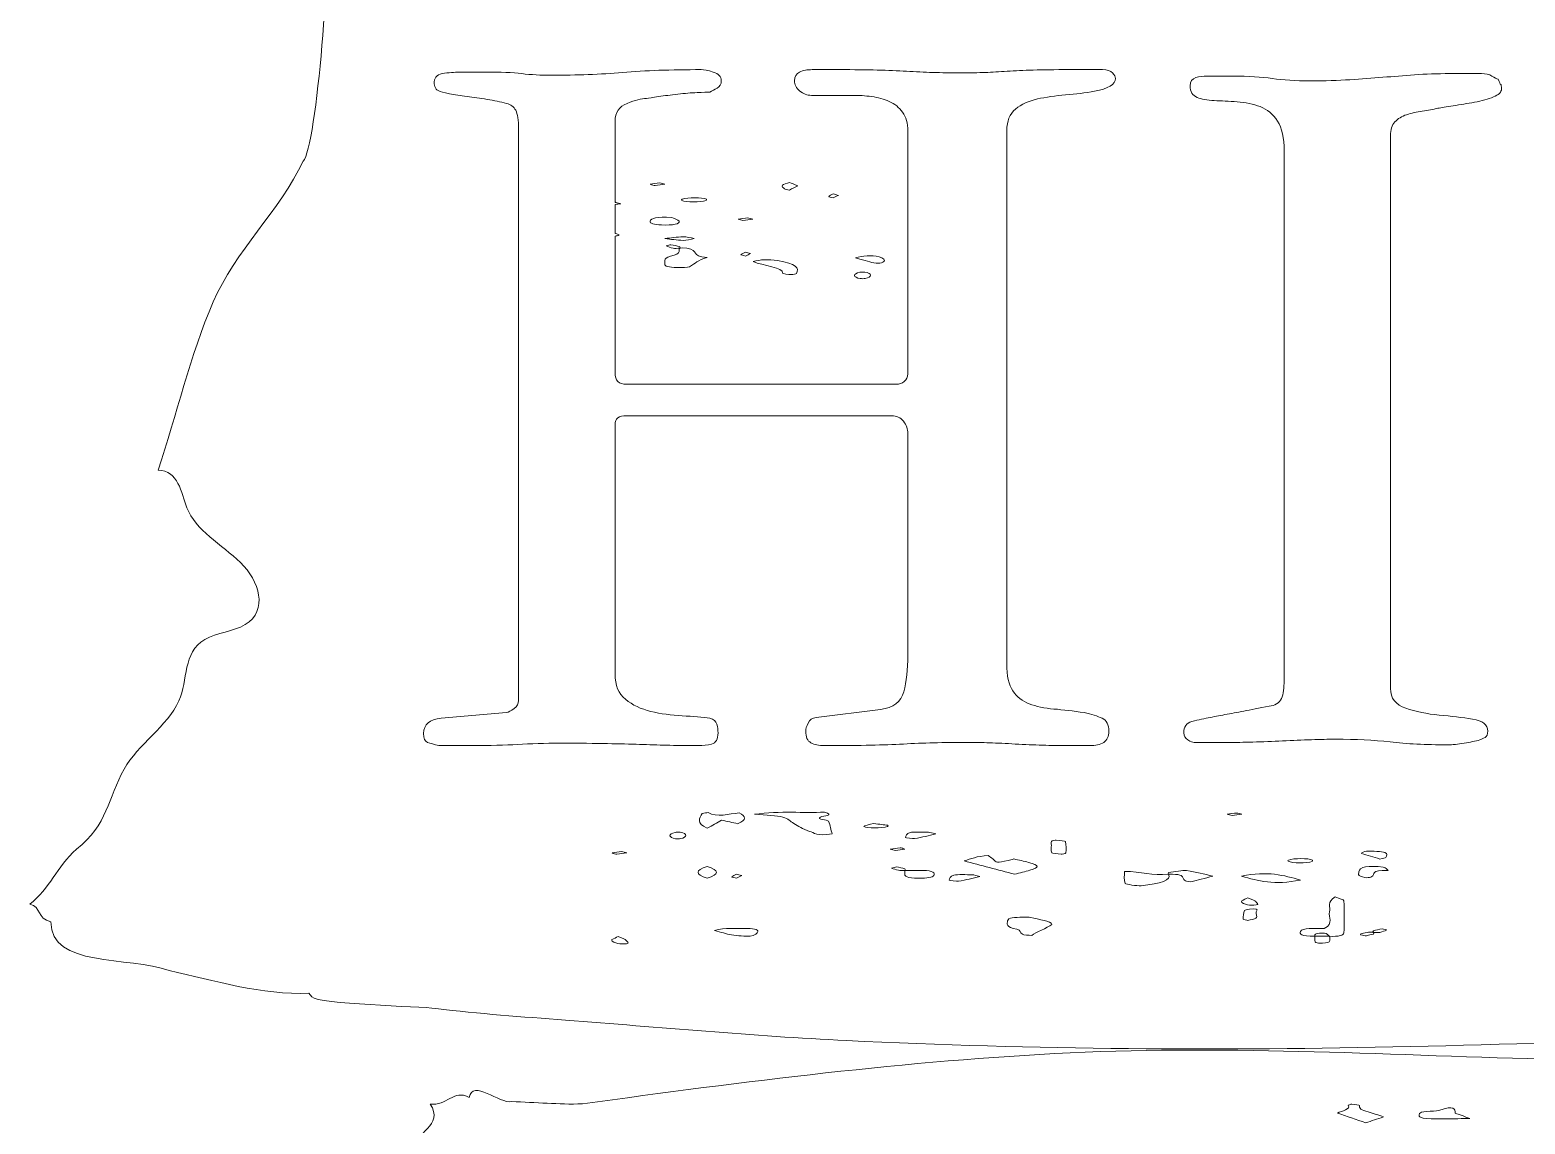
# Model space of a CAD drawing. Header units: inches. Extents: x 67 to 1013, y -929 to -151.
# Drawn here: x 67.4 to 360.6, y -688.2 to -473.8 of the extents above; entities that cross this region are included whole.
import ezdxf

# ---------------------------------------------------------------- set-up
doc = ezdxf.new("R2010")
doc.units = ezdxf.units.IN
doc.header["$MEASUREMENT"] = 0
doc.layers.add('Layer 1', color=7, linetype='Continuous')

# ---------------------------------------------------------------- blocks, each defined once
blk = doc.blocks.new('block 3')
at = {"layer": 'Layer 1', "lineweight": 0}
for points, knots in [([(959.38, -682.81), (959.43, -673.74), (946.21, -676.12), (939.21, -673.22), (931.66, -671.29), (923.33, -668.41), (915.45, -668.79), (915.45, -668.79), (914.94, -668.09), (914.94, -668.09), (913.87, -666.63), (896.57, -666.2), (893.83, -665.81), (886.38, -664.74), (879.18, -664.18), (871.72, -663.52), (855.75, -662.11), (839.87, -660.42), (823.85, -659.51), (791.88, -657.7), (759.83, -657.53), (727.82, -658.33), (663.4, -659.95), (599.22, -665.52), (535, -669.92), (479.13, -673.75), (423.09, -676.74), (367.04, -675.48), (335.16, -674.76), (303.24, -672.67), (271.34, -674.2), (239.62, -675.73), (207.16, -679.86), (175.74, -684.21), (171, -684.34), (166.68, -683.9), (161.84, -683.77), (159.66, -684.22), (154.11, -679.29), (153.57, -682.94), (150.41, -681.24), (149.19, -684.76), (145.9, -684.23), (148.69, -688.45), (143.13, -689.82), (141.93, -693.2), (143.72, -695.93), (141.43, -699.15), (141.87, -701.36), (142.49, -704.44), (144.91, -705.53), (146.02, -708.58), (149.72, -718.78), (152.89, -729.15), (156.22, -739.46), (157.54, -743.54), (158.87, -747.65), (159.3, -751.88), (159.72, -755.89), (159.33, -759.93), (158.94, -763.95), (157.63, -777.39), (156.32, -790.83), (155.01, -804.28), (153.94, -815.3), (152.88, -826.52), (155.49, -837.33), (157.62, -846.11), (162.1, -854.33), (164.23, -863.11), (166.36, -871.9), (165.66, -882.04), (158.74, -888.53), (164.14, -890.09), (165.34, -897.89), (160.62, -900.71), (165.61, -898.17), (169.93, -905.25), (169.48, -910.39), (169.04, -915.54), (168.44, -922.4), (173.86, -924.13), (184.44, -927.48), (186.77, -929.22), (199.69, -927.96), (213.35, -926.63), (227.19, -926.38), (240.8, -924.99), (260.51, -922.97), (282.47, -919.73), (302.09, -921.27), (323.7, -920.43), (347.02, -925.5), (368.99, -923.24), (386.6, -923.83), (406.47, -923.33), (423.38, -923.84), (451.93, -921.94), (480.58, -921.04), (509.18, -920.09), (536.17, -919.19), (562.94, -916.13), (590.04, -913.94), (619.29, -911.57), (648.63, -909.96), (677.99, -909.11), (706.13, -908.3), (737.46, -912.18), (765.02, -908.5), (763.83, -906.07), (739.48, -903.47), (738.42, -905.38), (741.08, -900.69), (751.24, -904.29), (756.51, -903.69), (776.97, -905.04), (800.25, -904.79), (821.57, -904.6), (836.2, -906.74), (851.76, -905.13), (866.31, -906.77), (869.71, -908.35), (874.52, -901.66), (876.98, -905.58), (880.77, -905.2), (883.37, -903.5), (886.56, -902.47), (890.73, -901.11), (892.54, -896.53), (897.35, -895.44), (903.57, -892.13), (909.75, -889.86), (910.97, -883.44), (911.09, -881.48), (911.69, -880.01), (913.34, -878.21), (911.08, -874.51), (914.25, -834.18), (916.39, -831.87), (920.39, -822.2), (928.05, -814.07), (931.72, -804.29), (935.69, -793.68), (937.95, -782.15), (941.11, -771.3), (937.66, -771.22), (937.19, -766.89), (936.22, -763.92), (934.78, -759.56), (930.29, -756.71), (927.09, -753.18), (923.9, -749.66), (922.29, -743.78), (926.29, -741.01), (928.3, -739.62), (931.13, -739.51), (933.15, -738.13), (936.99, -735.51), (935.97, -730.16), (937.57, -726.08), (939.52, -721.1), (944.56, -717.56), (946.9, -712.69), (949.63, -706.99), (949.72, -701.79), (955.01, -697), (958.47, -693.49), (959.5, -689.32), (962.95, -686.27), (960.94, -685.7), (961.81, -683.36), (959.38, -682.81)], [0, 0, 0, 0, 1, 1, 1, 2, 2, 2, 3, 3, 3, 4, 4, 4, 5, 5, 5, 6, 6, 6, 7, 7, 7, 8, 8, 8, 9, 9, 9, 10, 10, 10, 11, 11, 11, 12, 12, 12, 13, 13, 13, 14, 14, 14, 15, 15, 15, 16, 16, 16, 17, 17, 17, 18, 18, 18, 19, 19, 19, 20, 20, 20, 21, 21, 21, 22, 22, 22, 23, 23, 23, 24, 24, 24, 25, 25, 25, 26, 26, 26, 27, 27, 27, 28, 28, 28, 29, 29, 29, 30, 30, 30, 31, 31, 31, 32, 32, 32, 33, 33, 33, 34, 34, 34, 35, 35, 35, 36, 36, 36, 37, 37, 37, 38, 38, 38, 39, 39, 39, 40, 40, 40, 41, 41, 41, 42, 42, 42, 43, 43, 43, 44, 44, 44, 45, 45, 45, 46, 46, 46, 47, 47, 47, 48, 48, 48, 49, 49, 49, 50, 50, 50, 51, 51, 51, 52, 52, 52, 53, 53, 53, 54, 54, 54, 55, 55, 55, 56, 56, 56, 57, 57, 57, 57]), ([(325.89, -684.52), (325.84, -684.45), (326.4, -684.25), (326.57, -684.26), (327.13, -684.3), (328.13, -684.43), (328.11, -684.49), (327.92, -685.04), (328.47, -685.43), (329.78, -685.78), (330.89, -686.07), (331.82, -686.43), (332.83, -686.76), (331.54, -687.18), (330.46, -687.54), (329.32, -687.91), (327.48, -687.28), (325.65, -686.65), (323.75, -686), (324.63, -685.58), (326.46, -685.24), (325.89, -684.52)], [0, 0, 0, 0, 1, 1, 1, 2, 2, 2, 3, 3, 3, 4, 4, 4, 5, 5, 5, 6, 6, 6, 7, 7, 7, 7]), ([(343.66, -685.48), (346.79, -684.42), (346.76, -685.21), (346.88, -686.02), (346.9, -686.11), (347.39, -686.19), (347.64, -686.28), (348.11, -686.45), (348.56, -686.62), (349.72, -687.07), (347.12, -687.11), (346.02, -687.14), (344.92, -687.14), (340.18, -687.13), (339.78, -687.03), (339.77, -686.37), (339.75, -685.37), (342.59, -685.84), (343.66, -685.48)], [0, 0, 0, 0, 1, 1, 1, 2, 2, 2, 3, 3, 3, 4, 4, 4, 5, 5, 5, 6, 6, 6, 6])]:
    blk.add_open_spline(points, degree=3, knots=knots, dxfattribs=at)
blk = doc.blocks.new('block 4')
at = {"layer": 'Layer 1', "lineweight": 0}
for points, knots in [([(1012.5, -629.96), (1011.78, -626.87), (1009, -625.78), (1007.72, -622.73), (1003.47, -612.53), (999.82, -602.16), (995.98, -591.85), (994.46, -587.78), (992.94, -583.67), (992.43, -579.44), (991.95, -575.42), (992.4, -571.38), (992.85, -567.37), (994.36, -553.92), (995.87, -540.48), (997.38, -527.04), (998.61, -516.02), (999.83, -504.79), (996.82, -493.98), (994.38, -485.2), (989.21, -476.99), (986.76, -468.2), (984.31, -459.42), (985.12, -449.28), (993.08, -442.78), (986.86, -441.22), (985.48, -433.43), (990.93, -430.6), (985.17, -433.14), (980.2, -426.06), (980.72, -420.92), (981.23, -415.78), (981.92, -408.91), (975.68, -407.18), (963.5, -403.83), (960.82, -402.1), (945.95, -403.35), (930.23, -404.68), (914.3, -404.93), (898.63, -406.33), (898.4, -406.35), (898.15, -406.37), (897.92, -406.39), (898.18, -406.67), (898.19, -406.97), (897.77, -407.33), (897.53, -407.53), (896.61, -407.88), (896.32, -407.86), (890.79, -407.46), (893.08, -409.38), (890.63, -409.31), (888.2, -409.24), (889.18, -408.28), (889.28, -407.71), (889.32, -407.45), (890, -407.26), (890.69, -407.06), (870.16, -409.03), (848.07, -411.4), (828.09, -410.04), (803.21, -410.88), (776.37, -405.82), (751.09, -408.07), (730.82, -407.48), (707.94, -407.98), (688.48, -407.47), (655.62, -409.38), (622.65, -410.27), (589.72, -411.23), (558.66, -412.13), (527.84, -415.18), (496.66, -417.37), (462.99, -419.74), (429.22, -421.35), (395.43, -422.2), (363.04, -423.02), (326.98, -419.13), (295.25, -422.81), (296.63, -425.24), (324.65, -427.84), (325.87, -425.93), (322.81, -430.62), (311.11, -427.02), (305.05, -427.63), (281.5, -426.27), (254.71, -426.52), (230.16, -426.72), (213.32, -424.58), (195.42, -426.19), (178.66, -424.55), (174.75, -422.97), (169.22, -429.65), (166.38, -425.74), (162.03, -426.11), (159.04, -427.81), (155.36, -428.85), (150.56, -430.2), (148.48, -434.78), (142.94, -435.87), (135.78, -439.18), (128.67, -441.45), (127.27, -447.88), (127.13, -449.83), (126.44, -451.3), (124.54, -453.11), (127.14, -456.8), (123.5, -497.14), (121.03, -499.45), (116.43, -509.11), (107.6, -517.24), (103.39, -527.02), (98.81, -537.63), (96.21, -549.16), (92.57, -560.02), (96.55, -560.09), (97.08, -564.42), (98.21, -567.4), (99.86, -571.75), (105.03, -574.61), (108.71, -578.13), (112.39, -581.65), (114.24, -587.53), (109.63, -590.3), (107.32, -591.69), (104.06, -591.81), (101.74, -593.18), (97.32, -595.8), (98.49, -601.15), (96.65, -605.23), (94.41, -610.21), (88.61, -613.75), (85.91, -618.62), (82.76, -624.32), (82.66, -629.52), (76.58, -634.31), (72.6, -637.82), (71.41, -641.99), (67.43, -645.04), (69.76, -645.61), (68.74, -647.95), (71.54, -648.5), (71.49, -657.58), (86.7, -655.19), (94.76, -658.1), (103.45, -660.02), (113.04, -662.9), (122.11, -662.52), (122.11, -662.52), (122.7, -663.22), (122.7, -663.22), (123.92, -664.68), (143.84, -665.11), (146.99, -665.5), (155.57, -666.57), (163.86, -667.13), (172.44, -667.79), (190.82, -669.2), (209.1, -670.89), (227.54, -671.8), (264.33, -673.61), (301.23, -673.78), (338.08, -672.98), (412.22, -671.37), (486.09, -665.79), (560.01, -661.39), (624.31, -657.56), (688.81, -654.57), (753.33, -655.83), (790.03, -656.55), (826.77, -658.64), (863.48, -657.11), (899.99, -655.58), (937.35, -651.45), (973.52, -647.1), (978.97, -646.97), (983.95, -647.41), (989.51, -647.54), (992.02, -647.09), (998.41, -652.03), (999.03, -648.37), (1002.67, -650.07), (1004.08, -646.55), (1007.87, -647.08), (1004.65, -642.86), (1011.05, -641.49), (1012.43, -638.11), (1010.37, -635.39), (1013.01, -632.17), (1012.5, -629.96)], [0, 0, 0, 0, 1, 1, 1, 2, 2, 2, 3, 3, 3, 4, 4, 4, 5, 5, 5, 6, 6, 6, 7, 7, 7, 8, 8, 8, 9, 9, 9, 10, 10, 10, 11, 11, 11, 12, 12, 12, 13, 13, 13, 14, 14, 14, 15, 15, 15, 16, 16, 16, 17, 17, 17, 18, 18, 18, 19, 19, 19, 20, 20, 20, 21, 21, 21, 22, 22, 22, 23, 23, 23, 24, 24, 24, 25, 25, 25, 26, 26, 26, 27, 27, 27, 28, 28, 28, 29, 29, 29, 30, 30, 30, 31, 31, 31, 32, 32, 32, 33, 33, 33, 34, 34, 34, 35, 35, 35, 36, 36, 36, 37, 37, 37, 38, 38, 38, 39, 39, 39, 40, 40, 40, 41, 41, 41, 42, 42, 42, 43, 43, 43, 44, 44, 44, 45, 45, 45, 46, 46, 46, 47, 47, 47, 48, 48, 48, 49, 49, 49, 50, 50, 50, 51, 51, 51, 52, 52, 52, 53, 53, 53, 54, 54, 54, 55, 55, 55, 56, 56, 56, 57, 57, 57, 58, 58, 58, 59, 59, 59, 60, 60, 60, 61, 61, 61, 62, 62, 62, 63, 63, 63, 63]), ([(276.14, -485.79), (274.35, -486.11), (272.46, -486.35), (270.46, -486.5), (268.46, -486.66), (266.62, -486.93), (264.94, -487.29), (263.26, -487.66), (261.84, -488.32), (260.68, -489.26), (259.52, -490.21), (258.95, -491.63), (258.95, -493.52), (258.95, -493.52), (258.95, -597.92), (258.95, -597.92), (258.95, -600.34), (259.34, -602.12), (260.13, -603.28), (260.92, -604.44), (262, -605.28), (263.36, -605.8), (264.73, -606.33), (266.33, -606.67), (268.17, -606.83), (270.01, -606.98), (271.98, -607.22), (274.09, -607.54), (275.56, -607.85), (276.74, -608.22), (277.63, -608.64), (278.53, -609.06), (278.97, -609.9), (278.97, -611.16), (278.97, -612.21), (278.63, -612.95), (277.95, -613.37), (277.26, -613.79), (276.34, -614), (275.19, -614), (275.19, -614), (270.14, -614), (270.14, -614), (269.09, -614), (267.7, -613.97), (265.96, -613.92), (264.23, -613.87), (262.44, -613.79), (260.6, -613.69), (258.76, -613.58), (257.08, -613.5), (255.56, -613.45), (254.03, -613.4), (252.95, -613.37), (252.32, -613.37), (249.17, -613.37), (246.59, -613.4), (244.6, -613.45), (242.6, -613.5), (240.63, -613.58), (238.68, -613.69), (236.74, -613.79), (234.61, -613.87), (232.3, -613.92), (229.98, -613.97), (226.93, -614), (223.15, -614), (222.1, -614), (221.23, -613.82), (220.55, -613.45), (219.86, -613.08), (219.52, -612.32), (219.52, -611.16), (219.52, -610.74), (219.68, -610.22), (220, -609.59), (220.31, -608.95), (220.84, -608.59), (221.57, -608.48), (221.57, -608.48), (234.19, -606.91), (234.19, -606.91), (236.71, -606.59), (238.23, -605.43), (238.76, -603.44), (239.29, -601.44), (239.55, -599.07), (239.55, -596.34), (239.55, -596.34), (239.55, -552.82), (239.55, -552.82), (239.55, -551.98), (239.26, -551.19), (238.68, -550.45), (238.1, -549.72), (237.34, -549.35), (236.4, -549.35), (236.4, -549.35), (184.36, -549.35), (184.36, -549.35), (182.88, -549.35), (182.15, -549.92), (182.15, -551.08), (182.15, -551.08), (182.15, -599.97), (182.15, -599.97), (182.15, -602.17), (182.83, -603.83), (184.2, -604.93), (185.56, -606.04), (187.22, -606.83), (189.17, -607.3), (191.11, -607.77), (193.16, -608.06), (195.32, -608.17), (197.47, -608.27), (199.28, -608.43), (200.76, -608.64), (201.49, -608.85), (201.94, -609.25), (202.1, -609.82), (202.26, -610.4), (202.34, -610.95), (202.34, -611.48), (202.34, -612.74), (201.91, -613.47), (201.07, -613.69), (200.23, -613.89), (199.39, -614), (198.55, -614), (196.03, -614), (193.92, -613.97), (192.24, -613.92), (190.56, -613.87), (188.8, -613.82), (186.96, -613.76), (185.12, -613.71), (183.02, -613.66), (180.65, -613.61), (178.29, -613.55), (175.21, -613.53), (171.43, -613.53), (168.38, -613.53), (165.59, -613.61), (163.07, -613.76), (160.55, -613.92), (157.6, -614), (154.24, -614), (154.24, -614), (147.61, -614), (147.61, -614), (146.67, -613.79), (145.93, -613.58), (145.41, -613.37), (144.88, -613.16), (144.62, -612.58), (144.62, -611.64), (144.62, -609.85), (145.77, -608.85), (148.09, -608.64), (148.09, -608.64), (160.86, -607.54), (160.86, -607.54), (161.28, -607.43), (161.78, -607.17), (162.36, -606.75), (162.93, -606.33), (163.23, -605.8), (163.23, -605.17), (163.23, -605.17), (163.23, -493.21), (163.23, -493.21), (163.23, -491.42), (163.04, -490.19), (162.68, -489.5), (162.3, -488.82), (161.7, -488.37), (160.86, -488.16), (159.7, -487.85), (158.44, -487.58), (157.08, -487.37), (155.71, -487.16), (154.4, -486.98), (153.13, -486.82), (151.87, -486.66), (150.71, -486.48), (149.67, -486.27), (148.61, -486.06), (147.88, -485.85), (147.46, -485.64), (147.14, -485.53), (146.93, -485.27), (146.83, -484.85), (146.72, -484.43), (146.67, -484.11), (146.67, -483.9), (146.77, -482.96), (147.46, -482.4), (148.72, -482.25), (149.98, -482.09), (151.08, -482.01), (152.03, -482.01), (152.03, -482.01), (156.76, -482.01), (156.76, -482.01), (159.7, -482.01), (162.07, -482.12), (163.86, -482.32), (165.64, -482.54), (167.59, -482.64), (169.69, -482.64), (174.63, -482.64), (179.28, -482.46), (183.65, -482.09), (188.01, -481.72), (193.13, -481.54), (199.02, -481.54), (199.55, -481.54), (200.34, -481.69), (201.39, -482.01), (202.44, -482.32), (202.97, -482.9), (202.97, -483.74), (202.97, -484.38), (202.7, -484.85), (202.18, -485.16), (201.65, -485.48), (201.18, -485.74), (200.76, -485.95), (200.23, -485.95), (199.39, -485.98), (198.24, -486.03), (197.08, -486.09), (195.81, -486.19), (194.45, -486.35), (193.08, -486.5), (191.82, -486.66), (190.66, -486.82), (189.51, -486.98), (188.72, -487.11), (188.3, -487.21), (187.35, -487.21), (186.09, -487.53), (184.51, -488.16), (182.94, -488.79), (182.15, -489.95), (182.15, -491.63), (182.15, -491.63), (182.15, -507.55), (182.15, -507.55), (182.19, -507.55), (182.24, -507.54), (182.28, -507.54), (182.66, -507.64), (182.98, -507.72), (183.3, -507.81), (182.92, -507.86), (182.53, -507.9), (182.15, -507.95), (182.15, -507.95), (182.15, -513.63), (182.15, -513.63), (182.58, -513.76), (183.06, -513.89), (182.96, -513.94), (182.67, -514.07), (182.4, -514.12), (182.15, -514.15), (182.15, -514.15), (182.15, -540.99), (182.15, -540.99), (182.15, -542.46), (182.88, -543.2), (184.36, -543.2), (184.36, -543.2), (237.34, -543.2), (237.34, -543.2), (237.87, -543.2), (238.37, -543.01), (238.84, -542.64), (239.31, -542.28), (239.55, -541.78), (239.55, -541.15), (239.55, -541.15), (239.55, -493.52), (239.55, -493.52), (239.55, -492.05), (239.21, -490.84), (238.53, -489.89), (237.84, -488.95), (236.97, -488.24), (235.92, -487.77), (234.87, -487.29), (233.72, -486.98), (232.45, -486.82), (231.19, -486.66), (229.98, -486.58), (228.83, -486.58), (228.83, -486.58), (220.63, -486.58), (220.63, -486.58), (219.79, -486.58), (219.02, -486.29), (218.34, -485.72), (217.66, -485.14), (217.32, -484.48), (217.32, -483.74), (217.32, -482.9), (217.66, -482.32), (218.34, -482.01), (219.02, -481.69), (219.84, -481.54), (220.78, -481.54), (220.78, -481.54), (226.15, -481.54), (226.15, -481.54), (228.99, -481.54), (231.45, -481.56), (233.56, -481.62), (235.66, -481.67), (237.58, -481.75), (239.31, -481.85), (241.05, -481.96), (242.76, -482.04), (244.44, -482.09), (246.12, -482.14), (248.01, -482.17), (250.12, -482.17), (251.8, -482.17), (253.32, -482.14), (254.69, -482.09), (256.06, -482.04), (257.5, -481.96), (259.03, -481.85), (260.55, -481.75), (262.26, -481.67), (264.15, -481.62), (266.04, -481.56), (268.36, -481.54), (271.09, -481.54), (271.09, -481.54), (277.71, -481.54), (277.71, -481.54), (278.66, -481.54), (279.32, -481.75), (279.68, -482.17), (280.05, -482.59), (280.24, -482.96), (280.24, -483.27), (280.24, -484.43), (278.87, -485.27), (276.14, -485.79)], [0, 0, 0, 0, 1, 1, 1, 2, 2, 2, 3, 3, 3, 4, 4, 4, 5, 5, 5, 6, 6, 6, 7, 7, 7, 8, 8, 8, 9, 9, 9, 10, 10, 10, 11, 11, 11, 12, 12, 12, 13, 13, 13, 14, 14, 14, 15, 15, 15, 16, 16, 16, 17, 17, 17, 18, 18, 18, 19, 19, 19, 20, 20, 20, 21, 21, 21, 22, 22, 22, 23, 23, 23, 24, 24, 24, 25, 25, 25, 26, 26, 26, 27, 27, 27, 28, 28, 28, 29, 29, 29, 30, 30, 30, 31, 31, 31, 32, 32, 32, 33, 33, 33, 34, 34, 34, 35, 35, 35, 36, 36, 36, 37, 37, 37, 38, 38, 38, 39, 39, 39, 40, 40, 40, 41, 41, 41, 42, 42, 42, 43, 43, 43, 44, 44, 44, 45, 45, 45, 46, 46, 46, 47, 47, 47, 48, 48, 48, 49, 49, 49, 50, 50, 50, 51, 51, 51, 52, 52, 52, 53, 53, 53, 54, 54, 54, 55, 55, 55, 56, 56, 56, 57, 57, 57, 58, 58, 58, 59, 59, 59, 60, 60, 60, 61, 61, 61, 62, 62, 62, 63, 63, 63, 64, 64, 64, 65, 65, 65, 66, 66, 66, 67, 67, 67, 68, 68, 68, 69, 69, 69, 70, 70, 70, 71, 71, 71, 72, 72, 72, 73, 73, 73, 74, 74, 74, 75, 75, 75, 76, 76, 76, 77, 77, 77, 78, 78, 78, 79, 79, 79, 80, 80, 80, 81, 81, 81, 82, 82, 82, 83, 83, 83, 84, 84, 84, 85, 85, 85, 86, 86, 86, 87, 87, 87, 88, 88, 88, 89, 89, 89, 90, 90, 90, 91, 91, 91, 92, 92, 92, 93, 93, 93, 94, 94, 94, 95, 95, 95, 96, 96, 96, 97, 97, 97, 98, 98, 98, 99, 99, 99, 100, 100, 100, 101, 101, 101, 102, 102, 102, 103, 103, 103, 104, 104, 104, 105, 105, 105, 106, 106, 106, 107, 107, 107, 108, 108, 108, 109, 109, 109, 110, 110, 110, 111, 111, 111, 112, 112, 112, 113, 113, 113, 114, 114, 114, 115, 115, 115, 116, 116, 116, 117, 117, 117, 117]), ([(354.35, -486.9), (353.3, -487.32), (352.07, -487.66), (350.65, -487.92), (349.23, -488.19), (347.83, -488.42), (346.47, -488.63), (345.1, -488.84), (344.1, -489), (343.47, -489.11), (342.53, -489.32), (341.5, -489.5), (340.4, -489.66), (339.29, -489.82), (338.27, -490.05), (337.32, -490.37), (336.38, -490.68), (335.61, -491.16), (335.04, -491.79), (334.46, -492.42), (334.17, -493.31), (334.17, -494.47), (334.17, -494.47), (334.17, -602.8), (334.17, -602.8), (334.17, -604.7), (335.17, -605.99), (337.16, -606.67), (339.16, -607.35), (341.34, -607.8), (343.71, -608.01), (346.07, -608.22), (348.25, -608.48), (350.25, -608.8), (352.25, -609.11), (353.25, -609.9), (353.25, -611.16), (353.25, -611.79), (353.07, -612.21), (352.7, -612.42), (352.33, -612.64), (351.99, -612.79), (351.67, -612.9), (350.83, -613.11), (349.8, -613.32), (348.6, -613.53), (347.39, -613.74), (346.31, -613.84), (345.37, -613.84), (341.05, -613.84), (337.3, -613.66), (334.09, -613.29), (330.88, -612.92), (327.33, -612.74), (323.45, -612.74), (322.5, -612.74), (321.13, -612.77), (319.35, -612.82), (317.56, -612.87), (315.69, -612.95), (313.75, -613.05), (311.8, -613.16), (309.86, -613.24), (307.91, -613.29), (305.97, -613.35), (304.31, -613.37), (302.95, -613.37), (302.95, -613.37), (295.69, -613.37), (295.69, -613.37), (295.37, -613.37), (294.95, -613.21), (294.43, -612.9), (293.9, -612.58), (293.64, -612.11), (293.64, -611.48), (293.64, -610.32), (294.17, -609.59), (295.22, -609.27), (296.58, -608.95), (297.79, -608.69), (298.84, -608.48), (299.89, -608.27), (301, -608.06), (302.15, -607.85), (303.31, -607.64), (304.57, -607.4), (305.94, -607.14), (307.31, -606.88), (309.04, -606.54), (311.14, -606.12), (312.19, -605.8), (312.82, -605.12), (313.04, -604.07), (313.25, -603.02), (313.35, -601.7), (313.35, -600.12), (313.35, -600.12), (313.35, -497.46), (313.35, -497.46), (313.35, -494.94), (312.9, -493), (312.01, -491.63), (311.12, -490.26), (309.99, -489.32), (308.62, -488.79), (307.25, -488.27), (305.75, -487.95), (304.13, -487.85), (302.5, -487.74), (301, -487.66), (299.63, -487.61), (298.27, -487.56), (297.13, -487.35), (296.24, -486.98), (295.35, -486.61), (294.9, -485.85), (294.9, -484.69), (294.9, -483.85), (295.27, -483.33), (296.01, -483.11), (296.74, -482.9), (297.48, -482.8), (298.21, -482.8), (298.21, -482.8), (303.26, -482.8), (303.26, -482.8), (306.31, -482.8), (308.88, -482.96), (310.99, -483.27), (313.09, -483.59), (315.56, -483.74), (318.4, -483.74), (321.34, -483.74), (323.94, -483.67), (326.21, -483.51), (328.46, -483.35), (330.62, -483.19), (332.67, -483.04), (334.72, -482.88), (336.79, -482.72), (338.9, -482.56), (341, -482.4), (343.31, -482.32), (345.84, -482.32), (345.84, -482.32), (351.99, -482.32), (351.99, -482.32), (352.83, -482.32), (353.51, -482.48), (354.04, -482.8), (354.56, -483.11), (354.98, -483.33), (355.3, -483.43), (355.51, -484.06), (355.67, -484.4), (355.77, -484.45), (355.87, -484.51), (355.93, -484.8), (355.93, -485.32), (355.93, -485.95), (355.4, -486.48), (354.35, -486.9)], [0, 0, 0, 0, 1, 1, 1, 2, 2, 2, 3, 3, 3, 4, 4, 4, 5, 5, 5, 6, 6, 6, 7, 7, 7, 8, 8, 8, 9, 9, 9, 10, 10, 10, 11, 11, 11, 12, 12, 12, 13, 13, 13, 14, 14, 14, 15, 15, 15, 16, 16, 16, 17, 17, 17, 18, 18, 18, 19, 19, 19, 20, 20, 20, 21, 21, 21, 22, 22, 22, 23, 23, 23, 24, 24, 24, 25, 25, 25, 26, 26, 26, 27, 27, 27, 28, 28, 28, 29, 29, 29, 30, 30, 30, 31, 31, 31, 32, 32, 32, 33, 33, 33, 34, 34, 34, 35, 35, 35, 36, 36, 36, 37, 37, 37, 38, 38, 38, 39, 39, 39, 40, 40, 40, 41, 41, 41, 42, 42, 42, 43, 43, 43, 44, 44, 44, 45, 45, 45, 46, 46, 46, 47, 47, 47, 48, 48, 48, 49, 49, 49, 50, 50, 50, 51, 51, 51, 52, 52, 52, 53, 53, 53, 54, 54, 54, 54]), ([(189.04, -504.01), (189.67, -503.92), (190.29, -503.83), (190.89, -503.74), (191.28, -503.84), (191.59, -503.93), (191.91, -504.01), (191.28, -504.09), (190.66, -504.21), (189.99, -504.25), (189.75, -504.26), (189.36, -504.09), (189.04, -504.01)], [0, 0, 0, 0, 1, 1, 1, 2, 2, 2, 3, 3, 3, 4, 4, 4, 4]), ([(214.95, -504.21), (215.11, -504), (215.84, -503.82), (216.32, -503.63), (216.8, -503.82), (217.27, -504.01), (217.98, -504.3), (217.48, -504.55), (216.9, -504.85), (216.32, -505.15), (215.99, -505.06), (215.5, -504.99), (215.37, -504.89), (215.11, -504.67), (214.79, -504.42), (214.95, -504.21)], [0, 0, 0, 0, 1, 1, 1, 2, 2, 2, 3, 3, 3, 4, 4, 4, 5, 5, 5, 5]), ([(195.33, -506.91), (196.4, -506.53), (199.23, -506.55), (200.07, -506.93), (200.05, -507.01), (200.15, -507.12), (199.98, -507.18), (198.91, -507.56), (196.06, -507.55), (195.26, -507.16), (195.13, -507.1), (195.16, -506.97), (195.33, -506.91)], [0, 0, 0, 0, 1, 1, 1, 2, 2, 2, 3, 3, 3, 4, 4, 4, 4]), ([(224.03, -506.42), (224.18, -506.24), (224.61, -506.08), (224.93, -505.91), (225.25, -505.99), (225.57, -506.08), (225.95, -506.18), (225.62, -506.34), (225.27, -506.5), (224.93, -506.67), (224.61, -506.58), (223.98, -506.48), (224.03, -506.42)], [0, 0, 0, 0, 1, 1, 1, 2, 2, 2, 3, 3, 3, 4, 4, 4, 4]), ([(193.26, -510.49), (193.63, -510.67), (194.58, -510.93), (194.71, -511.22), (194.96, -511.78), (193.49, -512.09), (191.25, -511.97), (189.82, -511.9), (188.86, -511.7), (189.01, -511.23), (189.18, -510.66), (190.32, -510.38), (193.26, -510.49)], [0, 0, 0, 0, 1, 1, 1, 2, 2, 2, 3, 3, 3, 4, 4, 4, 4]), ([(208.19, -510.61), (208.43, -510.59), (208.82, -510.76), (209.14, -510.84), (208.5, -510.93), (207.89, -511.04), (207.21, -511.08), (206.98, -511.09), (206.59, -510.93), (206.27, -510.84), (206.91, -510.76), (207.52, -510.64), (208.19, -510.61)], [0, 0, 0, 0, 1, 1, 1, 2, 2, 2, 3, 3, 3, 4, 4, 4, 4]), ([(195.49, -514.29), (196.16, -514.27), (196.93, -514.51), (197.66, -514.64), (196.93, -514.77), (196.15, -515.01), (195.49, -514.99), (194.26, -514.96), (193.1, -514.77), (191.91, -514.64), (193.1, -514.51), (194.26, -514.32), (195.49, -514.29)], [0, 0, 0, 0, 1, 1, 1, 2, 2, 2, 3, 3, 3, 4, 4, 4, 4]), ([(194.74, -516.52), (194.53, -516.58), (193.79, -516.58), (193.53, -516.53), (192.99, -516.41), (192.6, -516.24), (192.15, -516.1), (192.48, -516.01), (192.95, -515.85), (193.06, -515.86), (193.68, -515.95), (194.3, -516.06), (194.75, -516.21), (194.96, -516.27), (194.95, -516.47), (194.74, -516.52)], [0, 0, 0, 0, 1, 1, 1, 2, 2, 2, 3, 3, 3, 4, 4, 4, 5, 5, 5, 5]), ([(193.73, -517.91), (194.56, -517.73), (194.79, -517.25), (194.7, -516.91), (194.6, -516.53), (194.79, -516.41), (196.21, -516.54), (198.75, -516.95), (196.85, -518.06), (200.21, -518.35), (198.35, -518.86), (197.85, -519.55), (196.76, -520.16), (196.51, -520.29), (195.11, -520.34), (194.27, -520.32), (192.73, -520.29), (191.8, -520.07), (191.89, -519.6), (192.01, -519), (191.46, -518.39), (193.73, -517.91)], [0, 0, 0, 0, 1, 1, 1, 2, 2, 2, 3, 3, 3, 4, 4, 4, 5, 5, 5, 6, 6, 6, 7, 7, 7, 7]), ([(208.72, -517.57), (208.39, -517.73), (208.05, -517.89), (207.7, -518.06), (207.38, -517.97), (206.75, -517.87), (206.81, -517.81), (206.96, -517.63), (207.38, -517.46), (207.7, -517.3), (208.02, -517.38), (208.34, -517.46), (208.72, -517.57)], [0, 0, 0, 0, 1, 1, 1, 2, 2, 2, 3, 3, 3, 4, 4, 4, 4]), ([(213.99, -518.96), (217.69, -519.54), (218.28, -520.45), (217.71, -521.47), (217.66, -521.57), (217.01, -521.73), (216.79, -521.71), (216.11, -521.66), (214.94, -521.53), (214.97, -521.45), (215.37, -520.27), (210.94, -519.96), (209.25, -519.16), (210.61, -518.74), (212.24, -518.69), (213.99, -518.96)], [0, 0, 0, 0, 1, 1, 1, 2, 2, 2, 3, 3, 3, 4, 4, 4, 5, 5, 5, 5]), ([(229.29, -518.42), (230.62, -517.99), (232.44, -517.88), (233.94, -518.21), (234.74, -518.39), (235.17, -518.88), (234.85, -519.17), (234.41, -519.56), (233.14, -519.55), (232.09, -519.2), (231.53, -519.01), (230.8, -518.85), (230.16, -518.68), (229.85, -518.6), (229.58, -518.51), (229.29, -518.42)], [0, 0, 0, 0, 1, 1, 1, 2, 2, 2, 3, 3, 3, 4, 4, 4, 5, 5, 5, 5]), ([(230.16, -521.24), (230.38, -521.19), (230.8, -521.22), (231.13, -521.21), (232.56, -521.44), (232.62, -522.18), (231.18, -522.47), (230.96, -522.51), (230.47, -522.52), (230.23, -522.48), (228.76, -522.27), (228.72, -521.52), (230.16, -521.24)], [0, 0, 0, 0, 1, 1, 1, 2, 2, 2, 3, 3, 3, 4, 4, 4, 4]), ([(206.17, -629.3), (205.17, -629.08), (204.19, -628.86), (203.02, -628.6), (202.13, -629.1), (201.24, -629.61), (200.23, -630.17), (197.98, -629.2), (198.73, -628.25), (199.22, -627.31), (199.71, -627.23), (200.04, -627.17), (200.38, -627.11), (202.19, -628.18), (204.4, -627.35), (206.45, -627.19), (207.83, -627.89), (208.05, -628.58), (206.17, -629.3)], [0, 0, 0, 0, 1, 1, 1, 2, 2, 2, 3, 3, 3, 4, 4, 4, 5, 5, 5, 6, 6, 6, 6]), ([(220.29, -630.8), (218.86, -630.38), (218.11, -629.79), (217.17, -629.26), (216.42, -628.84), (216.2, -628.3), (215.04, -628.01), (213.87, -627.72), (211.82, -627.67), (209.47, -627.46), (214.6, -626.74), (219.23, -627.27), (223.19, -627.03), (225.38, -627.7), (222.94, -627.75), (222.45, -628), (221.47, -628.51), (223.87, -628.52), (224, -628.81), (224.35, -629.65), (224.48, -630.5), (224.7, -631.31), (221.69, -631.81), (221.14, -631.05), (220.29, -630.8)], [0, 0, 0, 0, 1, 1, 1, 2, 2, 2, 3, 3, 3, 4, 4, 4, 5, 5, 5, 6, 6, 6, 7, 7, 7, 8, 8, 8, 8]), ([(302.13, -627.44), (302.77, -627.36), (303.38, -627.25), (304.06, -627.21), (304.29, -627.19), (304.68, -627.36), (305, -627.44), (304.38, -627.53), (303.75, -627.63), (303.15, -627.71), (302.77, -627.61), (302.45, -627.53), (302.13, -627.44)], [0, 0, 0, 0, 1, 1, 1, 2, 2, 2, 3, 3, 3, 4, 4, 4, 4]), ([(235.56, -629.86), (234.49, -630.24), (231.44, -630.24), (230.95, -629.83), (230.8, -629.71), (232.23, -629.45), (232.82, -629.29), (234.07, -629.43), (234.88, -629.5), (235.63, -629.61), (235.74, -629.63), (235.72, -629.8), (235.56, -629.86)], [0, 0, 0, 0, 1, 1, 1, 2, 2, 2, 3, 3, 3, 4, 4, 4, 4]), ([(194.98, -632.23), (194.76, -632.28), (194.27, -632.29), (194.03, -632.25), (192.57, -632.04), (192.53, -631.29), (193.96, -631), (194.19, -630.96), (194.6, -630.99), (194.93, -630.98), (196.37, -631.2), (196.42, -631.95), (194.98, -632.23)], [0, 0, 0, 0, 1, 1, 1, 2, 2, 2, 3, 3, 3, 4, 4, 4, 4]), ([(240.87, -632.22), (240.57, -632.28), (239.05, -632.07), (239.07, -632), (239.15, -631.66), (239.19, -631.22), (239.98, -631.04), (240.71, -630.86), (242.38, -630.95), (243.63, -630.97), (243.97, -630.97), (244.28, -631.13), (245.03, -631.32), (243.66, -631.63), (242.35, -631.96), (240.87, -632.22)], [0, 0, 0, 0, 1, 1, 1, 2, 2, 2, 3, 3, 3, 4, 4, 4, 5, 5, 5, 5]), ([(270.51, -635.04), (270.5, -635.13), (269.78, -635.3), (269.58, -635.28), (268.9, -635.22), (267.82, -635.11), (267.77, -634.99), (267.56, -634.5), (267.68, -634), (267.68, -633.5), (267.68, -633.25), (267.59, -633), (267.73, -632.76), (267.78, -632.66), (268.46, -632.49), (268.66, -632.51), (269.33, -632.57), (270.44, -632.69), (270.47, -632.8), (270.63, -633.55), (270.59, -634.29), (270.51, -635.04)], [0, 0, 0, 0, 1, 1, 1, 2, 2, 2, 3, 3, 3, 4, 4, 4, 5, 5, 5, 6, 6, 6, 7, 7, 7, 7]), ([(181.56, -635.04), (182.18, -634.94), (182.8, -634.85), (183.41, -634.77), (183.79, -634.87), (184.11, -634.95), (184.43, -635.04), (183.79, -635.12), (183.18, -635.23), (182.5, -635.27), (182.26, -635.29), (181.88, -635.12), (181.56, -635.04)], [0, 0, 0, 0, 1, 1, 1, 2, 2, 2, 3, 3, 3, 4, 4, 4, 4]), ([(236.1, -634.28), (236.74, -634.19), (237.35, -634.08), (238.03, -634.04), (238.27, -634.03), (238.65, -634.19), (238.97, -634.28), (238.35, -634.37), (237.72, -634.46), (237.12, -634.55), (236.74, -634.45), (236.42, -634.36), (236.1, -634.28)], [0, 0, 0, 0, 1, 1, 1, 2, 2, 2, 3, 3, 3, 4, 4, 4, 4]), ([(250.57, -636.58), (252.03, -636.2), (252.99, -635.66), (255.29, -635.55), (255.6, -635.77), (255.97, -635.98), (256.19, -636.2), (256.96, -636.98), (256.94, -636.98), (259.22, -636.51), (259.59, -636.43), (259.89, -636.34), (260.36, -636.21), (261.3, -636.44), (262.34, -636.64), (263.19, -636.89), (265.39, -637.55), (265.43, -637.8), (263.47, -638.42), (262.57, -638.7), (261.5, -638.95), (260.5, -639.21), (257.19, -638.34), (253.88, -637.46), (250.57, -636.58)], [0, 0, 0, 0, 1, 1, 1, 2, 2, 2, 3, 3, 3, 4, 4, 4, 5, 5, 5, 6, 6, 6, 7, 7, 7, 8, 8, 8, 8]), ([(314.16, -636.42), (315.23, -636.04), (318.06, -636.05), (318.9, -636.43), (318.88, -636.52), (318.98, -636.63), (318.81, -636.69), (317.74, -637.07), (314.89, -637.06), (314.09, -636.67), (313.96, -636.61), (313.99, -636.48), (314.16, -636.42)], [0, 0, 0, 0, 1, 1, 1, 2, 2, 2, 3, 3, 3, 4, 4, 4, 4]), ([(328.5, -635.14), (328.32, -635.08), (329.17, -634.68), (329.47, -634.68), (330.74, -634.7), (332.42, -634.72), (333.09, -634.94), (333.72, -635.13), (333.35, -635.57), (333.26, -635.9), (333.23, -635.99), (332.65, -636.07), (332.11, -636.22), (330.89, -635.86), (329.58, -635.53), (328.5, -635.14)], [0, 0, 0, 0, 1, 1, 1, 2, 2, 2, 3, 3, 3, 4, 4, 4, 5, 5, 5, 5]), ([(200.22, -637.68), (202.62, -638.45), (202.62, -639.21), (200.22, -639.98), (197.81, -639.21), (197.81, -638.45), (200.22, -637.68)], [0, 0, 0, 0, 1, 1, 1, 2, 2, 2, 2]), ([(242.25, -639.97), (240.16, -640), (238.83, -639.8), (238.96, -639.17), (239.02, -638.93), (238.97, -638.69), (238.97, -638.45), (238.55, -638.45), (237.98, -638.5), (237.72, -638.44), (237.17, -638.33), (236.79, -638.16), (236.34, -638.01), (236.67, -637.92), (237.14, -637.76), (237.24, -637.78), (237.87, -637.87), (238.49, -637.98), (238.94, -638.12), (239.15, -638.19), (238.97, -638.34), (238.97, -638.45), (239.88, -638.45), (240.79, -638.46), (241.7, -638.45), (244.07, -638.41), (244.81, -638.77), (244.71, -639.32), (244.64, -639.73), (243.81, -639.95), (242.25, -639.97)], [0, 0, 0, 0, 1, 1, 1, 2, 2, 2, 3, 3, 3, 4, 4, 4, 5, 5, 5, 6, 6, 6, 7, 7, 7, 8, 8, 8, 9, 9, 9, 10, 10, 10, 10]), ([(285.26, -641.46), (284.48, -641.53), (282.29, -641.19), (282.18, -640.99), (281.81, -640.26), (282.03, -639.5), (282.03, -638.68), (285.33, -638.59), (287.48, -639.56), (290.65, -639.21), (291.32, -640.37), (289.11, -641.09), (285.26, -641.46)], [0, 0, 0, 0, 1, 1, 1, 2, 2, 2, 3, 3, 3, 4, 4, 4, 4]), ([(295.04, -640.71), (292.15, -640.5), (295.23, -639.07), (290.65, -639.21), (290.65, -639.09), (290.48, -638.88), (290.67, -638.85), (291.83, -638.69), (293.44, -638.39), (294.2, -638.49), (296.1, -638.75), (297.63, -639.2), (299.33, -639.57), (297.71, -640), (296.37, -640.35), (295.04, -640.71)], [0, 0, 0, 0, 1, 1, 1, 2, 2, 2, 3, 3, 3, 4, 4, 4, 5, 5, 5, 5]), ([(304.99, -639.59), (310.07, -638.53), (313.3, -639.42), (316.5, -640.35), (311.41, -641.41), (308.19, -640.52), (304.99, -639.59)], [0, 0, 0, 0, 1, 1, 1, 2, 2, 2, 2]), ([(330.48, -639.68), (330.31, -639.78), (329.86, -639.85), (329.54, -639.93), (329.02, -639.78), (328.25, -639.64), (328.03, -639.46), (327.77, -639.24), (327.97, -638.98), (327.97, -638.74), (328, -637.76), (329.86, -637.4), (332.76, -637.85), (333.33, -637.94), (333.41, -638.25), (333.71, -638.45), (330.11, -638.4), (331.28, -639.21), (330.48, -639.68)], [0, 0, 0, 0, 1, 1, 1, 2, 2, 2, 3, 3, 3, 4, 4, 4, 5, 5, 5, 6, 6, 6, 6]), ([(206.98, -639.48), (206.65, -639.64), (206.3, -639.81), (205.96, -639.97), (205.64, -639.89), (205.01, -639.78), (205.06, -639.72), (205.21, -639.54), (205.64, -639.38), (205.96, -639.21), (206.28, -639.3), (206.6, -639.38), (206.98, -639.48)], [0, 0, 0, 0, 1, 1, 1, 2, 2, 2, 3, 3, 3, 4, 4, 4, 4]), ([(249.48, -640.57), (249.18, -640.63), (247.66, -640.42), (247.68, -640.35), (247.76, -640.02), (247.8, -639.57), (248.59, -639.39), (249.32, -639.22), (250.99, -639.3), (252.24, -639.32), (252.58, -639.32), (252.89, -639.48), (253.64, -639.68), (252.27, -639.98), (250.96, -640.31), (249.48, -640.57)], [0, 0, 0, 0, 1, 1, 1, 2, 2, 2, 3, 3, 3, 4, 4, 4, 5, 5, 5, 5]), ([(306.55, -645.26), (305.95, -645.24), (305.44, -644.95), (305.03, -644.76), (304.84, -644.67), (305, -644.53), (305, -644.41), (305.4, -644.22), (305.79, -644.02), (306.19, -643.83), (306.75, -644.08), (307.72, -644.33), (307.75, -644.58), (307.77, -644.79), (309.2, -645.37), (306.55, -645.26)], [0, 0, 0, 0, 1, 1, 1, 2, 2, 2, 3, 3, 3, 4, 4, 4, 5, 5, 5, 5]), ([(325.04, -650.77), (325.02, -651.15), (324.01, -651.45), (322.23, -651.36), (322.23, -651.73), (322.38, -652.11), (322.14, -652.47), (322.06, -652.59), (320.96, -652.68), (320.28, -652.73), (320.07, -652.74), (319.43, -652.57), (319.4, -652.48), (319.29, -652.11), (319.35, -651.73), (319.35, -651.36), (316.58, -651.42), (316.27, -650.9), (316.54, -650.4), (316.9, -649.73), (319.08, -649.83), (321.19, -649.82), (323.17, -648.79), (321.88, -647.67), (322.21, -646.59), (322.5, -645.64), (321.59, -644.66), (323.33, -643.61), (324.19, -643.99), (325.03, -644.19), (325.04, -644.39), (325.13, -646.51), (325.16, -648.64), (325.04, -650.77)], [0, 0, 0, 0, 1, 1, 1, 2, 2, 2, 3, 3, 3, 4, 4, 4, 5, 5, 5, 6, 6, 6, 7, 7, 7, 8, 8, 8, 9, 9, 9, 10, 10, 10, 11, 11, 11, 11]), ([(263.88, -651.23), (263.23, -651.14), (262.24, -651.1), (262.01, -650.96), (261.47, -650.66), (261.72, -650.17), (260.92, -650), (258.67, -649.53), (258.98, -648.94), (259.11, -648.34), (259.15, -648.13), (259.48, -647.78), (260, -647.73), (261.14, -647.63), (263.02, -647.53), (263.64, -647.69), (265.19, -648.09), (267.68, -648.34), (267.75, -649.03), (266.9, -649.85), (264.59, -650.44), (263.88, -651.23)], [0, 0, 0, 0, 1, 1, 1, 2, 2, 2, 3, 3, 3, 4, 4, 4, 5, 5, 5, 6, 6, 6, 7, 7, 7, 7]), ([(307.87, -647.13), (307.87, -647.37), (308.08, -647.63), (307.8, -647.84), (307.58, -648.01), (306.78, -648.13), (306.17, -648.25), (306.11, -648.26), (305.28, -648.09), (305.28, -648.01), (305.29, -647.43), (305.39, -646.86), (305.57, -646.29), (305.59, -646.2), (306.13, -646.09), (306.52, -646.05), (307.86, -645.91), (308.23, -646.04), (307.91, -646.41), (307.71, -646.64), (307.87, -646.89), (307.87, -647.13)], [0, 0, 0, 0, 1, 1, 1, 2, 2, 2, 3, 3, 3, 4, 4, 4, 5, 5, 5, 6, 6, 6, 7, 7, 7, 7]), ([(208.67, -651.31), (207.74, -651.42), (206.08, -651.25), (205.01, -651.08), (203.85, -650.9), (203.01, -650.58), (201.64, -650.22), (203.81, -649.65), (205.75, -649.92), (207.5, -649.84), (209.23, -649.77), (210.21, -650.06), (210.17, -650.43), (210.13, -650.75), (209.52, -651.22), (208.67, -651.31)], [0, 0, 0, 0, 1, 1, 1, 2, 2, 2, 3, 3, 3, 4, 4, 4, 5, 5, 5, 5]), ([(330.84, -650.94), (330.27, -651.06), (329.41, -651.3), (329.18, -651.27), (327.46, -651), (328.64, -650.78), (329.58, -650.61), (329.86, -650.56), (330.58, -650.56), (330.79, -650.61), (331.01, -650.67), (330.84, -650.83), (330.84, -650.94)], [0, 0, 0, 0, 1, 1, 1, 2, 2, 2, 3, 3, 3, 4, 4, 4, 4]), ([(332.09, -650.59), (331.84, -650.65), (331.1, -650.64), (330.88, -650.59), (330.67, -650.53), (330.67, -650.34), (330.87, -650.27), (331.31, -650.12), (331.95, -650.02), (332.51, -649.9), (332.84, -649.99), (333.45, -650.11), (333.39, -650.14), (333.05, -650.31), (332.63, -650.47), (332.09, -650.59)], [0, 0, 0, 0, 1, 1, 1, 2, 2, 2, 3, 3, 3, 4, 4, 4, 5, 5, 5, 5]), ([(183.1, -652.86), (182.5, -652.83), (181.99, -652.54), (181.59, -652.35), (181.4, -652.26), (181.56, -652.12), (181.55, -652), (181.95, -651.81), (182.35, -651.62), (182.75, -651.42), (183.31, -651.67), (184.27, -651.92), (184.3, -652.17), (184.33, -652.38), (185.76, -652.97), (183.1, -652.86)], [0, 0, 0, 0, 1, 1, 1, 2, 2, 2, 3, 3, 3, 4, 4, 4, 5, 5, 5, 5])]:
    blk.add_open_spline(points, degree=3, knots=knots, dxfattribs=at)
blk = doc.blocks.new('block 2')
at = {"layer": 'Layer 1', "lineweight": 0}
blk.add_open_spline([(319.35, -651.36), (319.35, -651.36), (322.23, -651.36), (322.23, -651.36), (321.91, -651.15), (321.73, -650.79), (321.26, -650.76), (319.54, -650.65), (319.25, -650.99), (319.35, -651.36)], degree=3, knots=[0, 0, 0, 0, 1, 1, 1, 2, 2, 2, 3, 3, 3, 3], dxfattribs=at)
at = {"layer": 'Layer 1'}
for name in ['block 4', 'block 3']:
    blk.add_blockref(name, (0, 0), dxfattribs=at)

msp = doc.modelspace()

# ---------------------------------------------------------------- block references
at = {"layer": 'Layer 1'}
msp.add_blockref('block 2', (0, 0), dxfattribs=at)

doc.saveas('drawing.dxf')
